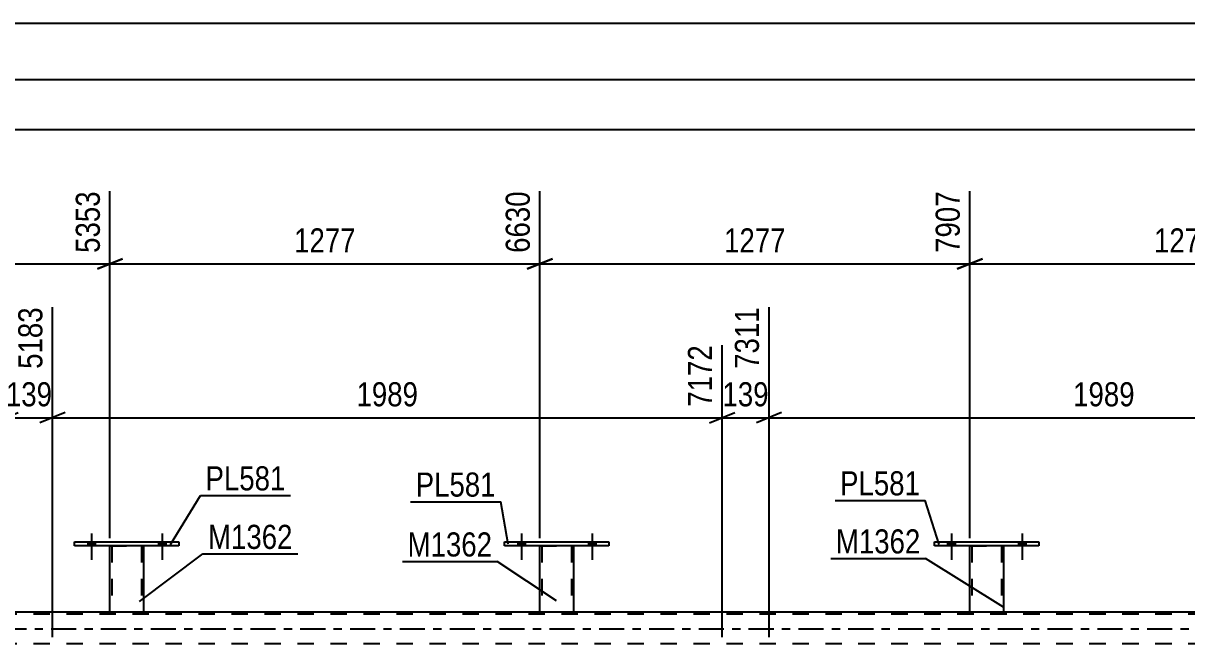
# Model space of a CAD drawing. Header units: millimetres. Extents: x 0 to 841, y 0 to 594.
# Drawn here: x 290.6 to 428.8, y 441.8 to 515.4 of the extents above; entities that cross this region are included whole.
import ezdxf

# ---------------------------------------------------------------- set-up
doc = ezdxf.new("R2010")
doc.units = ezdxf.units.MM
doc.linetypes.add('DXK_LINE_DOT2', pattern=[3.9198, 1.9599, -1.9599])
doc.linetypes.add('DXK_LINE_DOT3', pattern=[5.9187, 2.979, -0.9799, 0.9799, -0.9799])
doc.styles.add('Arial Narrow', font='ARIALN.TTF', dxfattribs={"height": 0.2})

# ---------------------------------------------------------------- blocks, each defined once
blk = doc.blocks.new('Bolt-247305070-21687 - 2862')
at = {"linetype": 'Continuous'}
for points in [[(400.44, 453.36), (401.32, 453.36), (401.32, 453.84), (400.44, 453.84)], [(408.84, 453.36), (409.72, 453.36), (409.72, 453.84), (408.84, 453.84)]]:
    blk.add_hatch(color=1, dxfattribs=at).paths.add_polyline_path(points)
at = {"color": 1, "linetype": 'Continuous'}
for p, q in [((400.88, 454.84), (400.88, 451.72)), ((409.28, 454.84), (409.28, 451.72)), ((400.44, 453.84), (400.44, 453.36)), ((401.32, 453.84), (401.32, 453.36)), ((408.84, 453.84), (408.84, 453.36)), ((409.72, 453.84), (409.72, 453.36))]:
    blk.add_line(p, q, dxfattribs=at)
blk = doc.blocks.new('Part-247305070-2915 - 2862')
at = {"color": 7, "linetype": 'DXK_LINE_DOT2'}
for p, q in [((740.65, 445.28), (86.78, 445.28)), ((304.92, 445.52), (300.92, 445.52)), ((356, 445.52), (352, 445.52)), ((407.08, 445.52), (403.08, 445.52)), ((740.65, 441.76), (86.78, 441.76))]:
    blk.add_line(p, q, dxfattribs=at)
at = {"color": 2, "linetype": 'Continuous'}
for p, q in [((300.92, 445.52), (253.84, 445.52)), ((352, 445.52), (304.92, 445.52)), ((403.08, 445.52), (356, 445.52)), ((454.16, 445.52), (407.08, 445.52))]:
    blk.add_line(p, q, dxfattribs=at)
at = {"color": 7, "linetype": 'DXK_LINE_DOT3'}
blk.add_line((86.78, 443.52), (740.65, 443.52), dxfattribs=at)
blk = doc.blocks.new('Bolt-247305070-21684 - 2862')
at = {"linetype": 'Continuous'}
for points in [[(349.36, 453.36), (350.24, 453.36), (350.24, 453.84), (349.36, 453.84)], [(357.76, 453.36), (358.64, 453.36), (358.64, 453.84), (357.76, 453.84)]]:
    blk.add_hatch(color=1, dxfattribs=at).paths.add_polyline_path(points)
at = {"color": 1, "linetype": 'Continuous'}
for p, q in [((349.8, 454.84), (349.8, 451.72)), ((358.2, 454.84), (358.2, 451.72)), ((349.36, 453.84), (349.36, 453.36)), ((350.24, 453.84), (350.24, 453.36)), ((357.76, 453.84), (357.76, 453.36)), ((358.64, 453.84), (358.64, 453.36))]:
    blk.add_line(p, q, dxfattribs=at)
blk = doc.blocks.new('Part-247305070-21657 - 2862')
at = {"color": 2, "linetype": 'Continuous'}
for p, q in [((352, 445.52), (352, 453.36)), ((356, 453.36), (356, 445.52)), ((355.96, 445.52), (352, 445.52)), ((356, 445.52), (355.96, 445.52))]:
    blk.add_line(p, q, dxfattribs=at)
at = {"color": 7, "linetype": 'DXK_LINE_DOT2'}
for p, q in [((352, 453.36), (356, 453.36)), ((352, 453.36), (352, 453.36)), ((352, 453.36), (352, 453.36)), ((352.24, 453.36), (352.24, 445.52)), ((355.76, 453.36), (355.76, 445.52)), ((356, 453.36), (356, 453.36)), ((356, 453.36), (356, 453.36)), ((355.74, 445.52), (355.76, 445.52))]:
    blk.add_line(p, q, dxfattribs=at)
blk = doc.blocks.new('Part-247305070-21660 - 2862')
at = {"color": 2, "linetype": 'Continuous'}
for p, q in [((398.88, 453.36), (398.88, 453.84)), ((398.88, 453.84), (411.28, 453.84)), ((411.28, 453.84), (411.28, 453.36)), ((411.28, 453.36), (398.88, 453.36))]:
    blk.add_line(p, q, dxfattribs=at)
blk = doc.blocks.new('Part-247305070-21655 - 2862')
at = {"color": 2, "linetype": 'Continuous'}
for p, q in [((300.92, 445.52), (300.92, 453.36)), ((304.92, 453.36), (304.92, 445.52)), ((304.88, 445.52), (300.92, 445.52)), ((304.92, 445.52), (304.88, 445.52))]:
    blk.add_line(p, q, dxfattribs=at)
at = {"color": 7, "linetype": 'DXK_LINE_DOT2'}
for p, q in [((300.92, 453.36), (304.92, 453.36)), ((300.92, 453.36), (300.92, 453.36)), ((300.92, 453.36), (300.92, 453.36)), ((301.16, 453.36), (301.16, 445.52)), ((304.68, 453.36), (304.68, 445.52)), ((304.92, 453.36), (304.92, 453.36)), ((304.92, 453.36), (304.92, 453.36)), ((304.66, 445.52), (304.68, 445.52))]:
    blk.add_line(p, q, dxfattribs=at)
blk = doc.blocks.new('Part-247305070-21656 - 2862')
at = {"color": 2, "linetype": 'Continuous'}
for p, q in [((296.72, 453.36), (296.72, 453.84)), ((296.72, 453.84), (309.12, 453.84)), ((309.12, 453.84), (309.12, 453.36)), ((309.12, 453.36), (296.72, 453.36))]:
    blk.add_line(p, q, dxfattribs=at)
blk = doc.blocks.new('Part-247305070-21658 - 2862')
at = {"color": 2, "linetype": 'Continuous'}
for p, q in [((347.8, 453.36), (347.8, 453.84)), ((347.8, 453.84), (360.2, 453.84)), ((360.2, 453.84), (360.2, 453.36)), ((360.2, 453.36), (347.8, 453.36))]:
    blk.add_line(p, q, dxfattribs=at)
blk = doc.blocks.new('Part-247305070-21659 - 2862')
at = {"color": 2, "linetype": 'Continuous'}
for p, q in [((403.08, 445.52), (403.08, 453.36)), ((407.08, 453.36), (407.08, 445.52)), ((407.04, 445.52), (403.08, 445.52)), ((407.08, 445.52), (407.04, 445.52))]:
    blk.add_line(p, q, dxfattribs=at)
at = {"color": 7, "linetype": 'DXK_LINE_DOT2'}
for p, q in [((403.08, 453.36), (407.08, 453.36)), ((403.08, 453.36), (403.08, 453.36)), ((403.08, 453.36), (403.08, 453.36)), ((403.32, 453.36), (403.32, 445.52)), ((406.84, 453.36), (406.84, 445.52)), ((407.08, 453.36), (407.08, 453.36)), ((407.08, 453.36), (407.08, 453.36)), ((406.82, 445.52), (406.84, 445.52))]:
    blk.add_line(p, q, dxfattribs=at)
blk = doc.blocks.new('Bolt-247305070-21682 - 2862')
at = {"linetype": 'Continuous'}
for points in [[(298.28, 453.36), (299.16, 453.36), (299.16, 453.84), (298.28, 453.84)], [(306.68, 453.36), (307.56, 453.36), (307.56, 453.84), (306.68, 453.84)]]:
    blk.add_hatch(color=1, dxfattribs=at).paths.add_polyline_path(points)
at = {"color": 1, "linetype": 'Continuous'}
for p, q in [((298.72, 454.84), (298.72, 451.72)), ((307.12, 454.84), (307.12, 451.72)), ((298.28, 453.84), (298.28, 453.36)), ((299.16, 453.84), (299.16, 453.36)), ((306.68, 453.84), (306.68, 453.36)), ((307.56, 453.84), (307.56, 453.36))]:
    blk.add_line(p, q, dxfattribs=at)
blk = doc.blocks.new('Bolt-247305070-21683 - 2862')
at = {"linetype": 'Continuous'}
for points in [[(298.28, 453.36), (299.16, 453.36), (299.16, 453.84), (298.28, 453.84)], [(306.68, 453.36), (307.56, 453.36), (307.56, 453.84), (306.68, 453.84)]]:
    blk.add_hatch(color=1, dxfattribs=at).paths.add_polyline_path(points)
at = {"color": 1, "linetype": 'Continuous'}
for p, q in [((298.72, 454.84), (298.72, 451.72)), ((307.12, 454.84), (307.12, 451.72)), ((298.28, 453.84), (298.28, 453.36)), ((299.16, 453.84), (299.16, 453.36)), ((306.68, 453.84), (306.68, 453.36)), ((307.56, 453.84), (307.56, 453.36))]:
    blk.add_line(p, q, dxfattribs=at)
blk = doc.blocks.new('Bolt-247305070-21685 - 2862')
at = {"linetype": 'Continuous'}
for points in [[(349.36, 453.36), (350.24, 453.36), (350.24, 453.84), (349.36, 453.84)], [(357.76, 453.36), (358.64, 453.36), (358.64, 453.84), (357.76, 453.84)]]:
    blk.add_hatch(color=1, dxfattribs=at).paths.add_polyline_path(points)
at = {"color": 1, "linetype": 'Continuous'}
for p, q in [((349.8, 454.84), (349.8, 451.72)), ((358.2, 454.84), (358.2, 451.72)), ((349.36, 453.84), (349.36, 453.36)), ((350.24, 453.84), (350.24, 453.36)), ((357.76, 453.84), (357.76, 453.36)), ((358.64, 453.84), (358.64, 453.36))]:
    blk.add_line(p, q, dxfattribs=at)
blk = doc.blocks.new('Bolt-247305070-21686 - 2862')
at = {"linetype": 'Continuous'}
for points in [[(400.44, 453.36), (401.32, 453.36), (401.32, 453.84), (400.44, 453.84)], [(408.84, 453.36), (409.72, 453.36), (409.72, 453.84), (408.84, 453.84)]]:
    blk.add_hatch(color=1, dxfattribs=at).paths.add_polyline_path(points)
at = {"color": 1, "linetype": 'Continuous'}
for p, q in [((400.88, 454.84), (400.88, 451.72)), ((409.28, 454.84), (409.28, 451.72)), ((400.44, 453.84), (400.44, 453.36)), ((401.32, 453.84), (401.32, 453.36)), ((408.84, 453.84), (408.84, 453.36)), ((409.72, 453.84), (409.72, 453.36))]:
    blk.add_line(p, q, dxfattribs=at)
blk = doc.blocks.new('StraightDimension-247305070-2668 - 2156')
at = {"color": 7, "linetype": 'Continuous'}
blk.add_line((101.85, 502.81), (779.92, 502.81), dxfattribs=at)
blk = doc.blocks.new('StraightDimension-247305070-14764 - 2156')
at = {"color": 7, "linetype": 'Continuous'}
blk.add_line((218.09, 515.42), (779.28, 515.42), dxfattribs=at)
blk = doc.blocks.new('StraightDimension-247305070-19909 - 2156')
at = {"color": 7, "linetype": 'Continuous'}
blk.add_line((102.49, 508.75), (779.28, 508.75), dxfattribs=at)
blk = doc.blocks.new('StraightDimension-247305070-4030 - 2862')
at = {"color": 7, "linetype": 'Continuous'}
for p, q in [((379.22, 442.52), (379.22, 481.7)), ((373.65, 442.52), (373.65, 477.2)), ((372.15, 467.99), (375.15, 469.19)), ((373.65, 468.59), (379.22, 468.59)), ((380.72, 469.19), (377.72, 467.99))]:
    blk.add_line(p, q, dxfattribs=at)
at = {"color": 0}
blk.add_wipeout([(379.78, 469.34), (379.78, 473.54), (373.09, 473.54), (373.09, 469.34)], dxfattribs=at)
at = {"color": 3, "style": 'Arial Narrow'}
blk.add_text('139', height=2.863, dxfattribs=at).set_placement((373.69, 469.94))
at = {"color": 0, "linetype": 'Continuous'}
blk.add_wipeout([(378.62, 482.3), (374.42, 482.3), (374.42, 473.79), (378.62, 473.79)], dxfattribs=at)
at = {"color": 3, "linetype": 'Continuous', "style": 'Arial Narrow'}
blk.add_text('7311', height=2.863, rotation=90.0002, dxfattribs=at).set_placement((378.02, 474.39))
blk = doc.blocks.new('StraightDimension-247305070-4009 - 2862')
at = {"color": 7, "linetype": 'Continuous'}
for p, q in [((379.22, 442.52), (379.22, 481.7)), ((458.78, 442.52), (458.78, 477.2)), ((380.72, 469.19), (377.72, 467.99)), ((379.22, 468.59), (458.78, 468.59)), ((457.28, 467.99), (460.28, 469.19))]:
    blk.add_line(p, q, dxfattribs=at)
at = {"color": 0}
blk.add_wipeout([(423.26, 469.34), (423.26, 473.54), (414.75, 473.54), (414.75, 469.34)], dxfattribs=at)
at = {"color": 3, "style": 'Arial Narrow'}
blk.add_text('1989', height=2.863, dxfattribs=at).set_placement((415.35, 469.94))
at = {"color": 0, "linetype": 'Continuous'}
blk.add_wipeout([(458.18, 477.8), (453.98, 477.8), (453.98, 469.29), (458.18, 469.29)], dxfattribs=at)
at = {"color": 3, "linetype": 'Continuous', "style": 'Arial Narrow'}
blk.add_text('9300', height=2.863, rotation=90.0002, dxfattribs=at).set_placement((457.58, 469.89))
blk = doc.blocks.new('StraightDimension-247305070-39377 - 2862')
at = {"color": 7, "linetype": 'Continuous'}
for p, q in [((249.84, 454.29), (249.84, 495.47)), ((300.92, 454.29), (300.92, 495.47)), ((251.34, 487.46), (248.34, 486.26)), ((249.84, 486.86), (300.92, 486.86)), ((299.42, 486.26), (302.42, 487.46))]:
    blk.add_line(p, q, dxfattribs=at)
at = {"color": 0}
blk.add_wipeout([(279.63, 487.61), (279.63, 491.81), (271.12, 491.81), (271.12, 487.61)], dxfattribs=at)
at = {"color": 3, "style": 'Arial Narrow'}
blk.add_text('1277', height=2.863, dxfattribs=at).set_placement((271.72, 488.21))
at = {"color": 0, "linetype": 'Continuous'}
blk.add_wipeout([(300.32, 496.07), (296.12, 496.07), (296.12, 487.56), (300.32, 487.56)], dxfattribs=at)
at = {"color": 3, "linetype": 'Continuous', "style": 'Arial Narrow'}
blk.add_text('5353', height=2.863, rotation=90.0002, dxfattribs=at).set_placement((299.72, 488.16))
blk = doc.blocks.new('StraightDimension-247305070-4072 - 2862')
at = {"color": 7, "linetype": 'Continuous'}
for p, q in [((294.09, 442.52), (294.09, 481.7)), ((288.51, 442.52), (288.51, 477.2)), ((287.01, 467.99), (290.01, 469.19)), ((288.51, 468.59), (294.09, 468.59)), ((295.59, 469.19), (292.59, 467.99))]:
    blk.add_line(p, q, dxfattribs=at)
at = {"color": 0}
blk.add_wipeout([(294.64, 469.34), (294.64, 473.54), (287.96, 473.54), (287.96, 469.34)], dxfattribs=at)
at = {"color": 3, "style": 'Arial Narrow'}
blk.add_text('139', height=2.863, dxfattribs=at).set_placement((288.56, 469.94))
at = {"color": 0, "linetype": 'Continuous'}
blk.add_wipeout([(293.49, 482.3), (289.29, 482.3), (289.29, 473.79), (293.49, 473.79)], dxfattribs=at)
at = {"color": 3, "linetype": 'Continuous', "style": 'Arial Narrow'}
blk.add_text('5183', height=2.863, rotation=90.0002, dxfattribs=at).set_placement((292.89, 474.39))
blk = doc.blocks.new('StraightDimension-247305070-4051 - 2862')
at = {"color": 7, "linetype": 'Continuous'}
for p, q in [((294.09, 442.52), (294.09, 481.7)), ((373.65, 442.52), (373.65, 477.2)), ((295.59, 469.19), (292.59, 467.99)), ((294.09, 468.59), (373.65, 468.59)), ((372.15, 467.99), (375.15, 469.19))]:
    blk.add_line(p, q, dxfattribs=at)
at = {"color": 0}
blk.add_wipeout([(338.13, 469.34), (338.13, 473.54), (329.61, 473.54), (329.61, 469.34)], dxfattribs=at)
at = {"color": 3, "style": 'Arial Narrow'}
blk.add_text('1989', height=2.863, dxfattribs=at).set_placement((330.21, 469.94))
at = {"color": 0, "linetype": 'Continuous'}
blk.add_wipeout([(373.05, 477.8), (368.85, 477.8), (368.85, 469.29), (373.05, 469.29)], dxfattribs=at)
at = {"color": 3, "linetype": 'Continuous', "style": 'Arial Narrow'}
blk.add_text('7172', height=2.863, rotation=90.0002, dxfattribs=at).set_placement((372.45, 469.89))
blk = doc.blocks.new('StraightDimension-247305070-39375 - 2862')
at = {"color": 7, "linetype": 'Continuous'}
for p, q in [((352, 454.29), (352, 495.47)), ((403.08, 454.29), (403.08, 495.47)), ((353.5, 487.46), (350.5, 486.26)), ((352, 486.86), (403.08, 486.86)), ((401.58, 486.26), (404.58, 487.46))]:
    blk.add_line(p, q, dxfattribs=at)
at = {"color": 0}
blk.add_wipeout([(381.8, 487.61), (381.8, 491.81), (373.28, 491.81), (373.28, 487.61)], dxfattribs=at)
at = {"color": 3, "style": 'Arial Narrow'}
blk.add_text('1277', height=2.863, dxfattribs=at).set_placement((373.88, 488.21))
at = {"color": 0, "linetype": 'Continuous'}
blk.add_wipeout([(402.48, 496.07), (398.28, 496.07), (398.28, 487.56), (402.48, 487.56)], dxfattribs=at)
at = {"color": 3, "linetype": 'Continuous', "style": 'Arial Narrow'}
blk.add_text('7907', height=2.863, rotation=90.0002, dxfattribs=at).set_placement((401.88, 488.16))
blk = doc.blocks.new('StraightDimension-247305070-39374 - 2862')
at = {"color": 7, "linetype": 'Continuous'}
for p, q in [((403.08, 454.29), (403.08, 495.47)), ((454.16, 453.95), (454.16, 495.47)), ((404.58, 487.46), (401.58, 486.26)), ((403.08, 486.86), (454.16, 486.86)), ((452.66, 486.26), (455.66, 487.46))]:
    blk.add_line(p, q, dxfattribs=at)
at = {"color": 0}
blk.add_wipeout([(432.88, 487.61), (432.88, 491.81), (424.36, 491.81), (424.36, 487.61)], dxfattribs=at)
at = {"color": 3, "style": 'Arial Narrow'}
blk.add_text('1277', height=2.863, dxfattribs=at).set_placement((424.96, 488.21))
at = {"color": 0, "linetype": 'Continuous'}
blk.add_wipeout([(453.56, 496.07), (449.36, 496.07), (449.36, 487.56), (453.56, 487.56)], dxfattribs=at)
at = {"color": 3, "linetype": 'Continuous', "style": 'Arial Narrow'}
blk.add_text('9184', height=2.863, rotation=90.0002, dxfattribs=at).set_placement((452.96, 488.16))
blk = doc.blocks.new('StraightDimension-247305070-39376 - 2862')
at = {"color": 7, "linetype": 'Continuous'}
for p, q in [((300.92, 454.29), (300.92, 495.47)), ((352, 454.29), (352, 495.47)), ((302.42, 487.46), (299.42, 486.26)), ((300.92, 486.86), (352, 486.86)), ((350.5, 486.26), (353.5, 487.46))]:
    blk.add_line(p, q, dxfattribs=at)
at = {"color": 0}
blk.add_wipeout([(330.71, 487.61), (330.71, 491.81), (322.2, 491.81), (322.2, 487.61)], dxfattribs=at)
at = {"color": 3, "style": 'Arial Narrow'}
blk.add_text('1277', height=2.863, dxfattribs=at).set_placement((322.8, 488.21))
at = {"color": 0, "linetype": 'Continuous'}
blk.add_wipeout([(351.4, 496.07), (347.2, 496.07), (347.2, 487.56), (351.4, 487.56)], dxfattribs=at)
at = {"color": 3, "linetype": 'Continuous', "style": 'Arial Narrow'}
blk.add_text('6630', height=2.863, rotation=90.0002, dxfattribs=at).set_placement((350.8, 488.16))
blk = doc.blocks.new('Mark-247305070-39581 - 2862')
at = {"color": 0}
blk.add_wipeout([(346.75, 459.22), (346.75, 462.22), (337.24, 462.22), (337.24, 459.22)], dxfattribs=at)
blk.add_wipeout([(346.75, 459.22), (346.75, 462.22), (337.24, 462.22), (337.24, 459.22)], dxfattribs=at)
at = {"color": 30, "linetype": 'Continuous'}
for p in [(336.64, 458.62), (348.21, 453.57)]:
    blk.add_line(p, (347.35, 458.62), dxfattribs=at)
at = {"color": 3, "style": 'Arial Narrow'}
blk.add_text('PL581', height=2.863, dxfattribs=at).set_placement((337.24, 459.22))
blk = doc.blocks.new('Mark-247305070-39584 - 2862')
at = {"color": 0}
blk.add_wipeout([(397.21, 452.47), (397.21, 455.47), (387.16, 455.47), (387.16, 452.47)], dxfattribs=at)
blk.add_wipeout([(397.21, 452.47), (397.21, 455.47), (387.16, 455.47), (387.16, 452.47)], dxfattribs=at)
at = {"color": 30, "linetype": 'Continuous'}
for p in [(386.56, 451.87), (407.08, 446.1)]:
    blk.add_line(p, (397.81, 451.87), dxfattribs=at)
at = {"color": 3, "style": 'Arial Narrow'}
blk.add_text('M1362', height=2.863, dxfattribs=at).set_placement((387.16, 452.47))
blk = doc.blocks.new('Mark-247305070-39587 - 2862')
at = {"color": 0}
blk.add_wipeout([(397.16, 459.37), (397.16, 462.37), (387.66, 462.37), (387.66, 459.37)], dxfattribs=at)
blk.add_wipeout([(397.16, 459.37), (397.16, 462.37), (387.66, 462.37), (387.66, 459.37)], dxfattribs=at)
at = {"color": 30, "linetype": 'Continuous'}
for p in [(387.06, 458.77), (399.44, 453.55)]:
    blk.add_line(p, (397.76, 458.77), dxfattribs=at)
at = {"color": 3, "style": 'Arial Narrow'}
blk.add_text('PL581', height=2.863, dxfattribs=at).set_placement((387.66, 459.37))
blk = doc.blocks.new('Mark-247305070-39572 - 2862')
at = {"color": 0}
blk.add_wipeout([(322.63, 453.01), (322.63, 456.01), (312.57, 456.01), (312.57, 453.01)], dxfattribs=at)
blk.add_wipeout([(322.63, 453.01), (322.63, 456.01), (312.57, 456.01), (312.57, 453.01)], dxfattribs=at)
at = {"color": 30, "linetype": 'Continuous'}
for p, q in [((304.41, 446.77), (311.97, 452.41)), ((311.97, 452.41), (323.23, 452.41))]:
    blk.add_line(p, q, dxfattribs=at)
at = {"color": 3, "style": 'Arial Narrow'}
blk.add_text('M1362', height=2.863, dxfattribs=at).set_placement((312.57, 453.01))
blk = doc.blocks.new('Mark-247305070-39575 - 2862')
at = {"color": 0}
blk.add_wipeout([(321.77, 459.96), (321.77, 462.96), (312.27, 462.96), (312.27, 459.96)], dxfattribs=at)
blk.add_wipeout([(321.77, 459.96), (321.77, 462.96), (312.27, 462.96), (312.27, 459.96)], dxfattribs=at)
at = {"color": 30, "linetype": 'Continuous'}
for p, q in [((308.11, 453.53), (311.67, 459.36)), ((311.67, 459.36), (322.37, 459.36))]:
    blk.add_line(p, q, dxfattribs=at)
at = {"color": 3, "style": 'Arial Narrow'}
blk.add_text('PL581', height=2.863, dxfattribs=at).set_placement((312.27, 459.96))
blk = doc.blocks.new('Mark-247305070-39578 - 2862')
at = {"color": 0}
blk.add_wipeout([(346.33, 452.11), (346.33, 455.11), (336.28, 455.11), (336.28, 452.11)], dxfattribs=at)
blk.add_wipeout([(346.33, 452.11), (346.33, 455.11), (336.28, 455.11), (336.28, 452.11)], dxfattribs=at)
at = {"color": 30, "linetype": 'Continuous'}
for p in [(335.68, 451.51), (353.98, 446.86)]:
    blk.add_line(p, (346.93, 451.51), dxfattribs=at)
at = {"color": 3, "style": 'Arial Narrow'}
blk.add_text('M1362', height=2.863, dxfattribs=at).set_placement((336.28, 452.11))

msp = doc.modelspace()

# ---------------------------------------------------------------- block references
for name in ['StraightDimension-247305070-2668 - 2156', 'Bolt-247305070-21682 - 2862', 'Bolt-247305070-21683 - 2862', 'Bolt-247305070-21684 - 2862', 'Bolt-247305070-21685 - 2862', 'Bolt-247305070-21687 - 2862', 'Bolt-247305070-21686 - 2862', 'Part-247305070-21656 - 2862', 'Part-247305070-21658 - 2862', 'Part-247305070-21660 - 2862', 'Part-247305070-21655 - 2862', 'Part-247305070-21657 - 2862', 'Part-247305070-21659 - 2862', 'Part-247305070-2915 - 2862']:
    msp.add_blockref(name, (0, 0))

# ---------------------------------------------------------------- next in the draw order: block references
for name in ['StraightDimension-247305070-14764 - 2156', 'StraightDimension-247305070-39377 - 2862', 'StraightDimension-247305070-4030 - 2862']:
    msp.add_blockref(name, (0, 0))

# ---------------------------------------------------------------- next in the draw order: block references
for name in ['StraightDimension-247305070-19909 - 2156', 'StraightDimension-247305070-4072 - 2862', 'StraightDimension-247305070-4009 - 2862']:
    msp.add_blockref(name, (0, 0))

# ---------------------------------------------------------------- next in the draw order: block references
msp.add_blockref('StraightDimension-247305070-4051 - 2862', (0, 0))

# ---------------------------------------------------------------- next in the draw order: block references
msp.add_blockref('StraightDimension-247305070-39375 - 2862', (0, 0))

# ---------------------------------------------------------------- next in the draw order: block references
for name in ['StraightDimension-247305070-39376 - 2862', 'StraightDimension-247305070-39374 - 2862']:
    msp.add_blockref(name, (0, 0))

# ---------------------------------------------------------------- next in the draw order: block references
for name in ['Mark-247305070-39581 - 2862', 'Mark-247305070-39572 - 2862', 'Mark-247305070-39584 - 2862']:
    msp.add_blockref(name, (0, 0))

# ---------------------------------------------------------------- next in the draw order: block references
for name in ['Mark-247305070-39575 - 2862', 'Mark-247305070-39587 - 2862', 'Mark-247305070-39578 - 2862']:
    msp.add_blockref(name, (0, 0))

doc.saveas('drawing.dxf')
